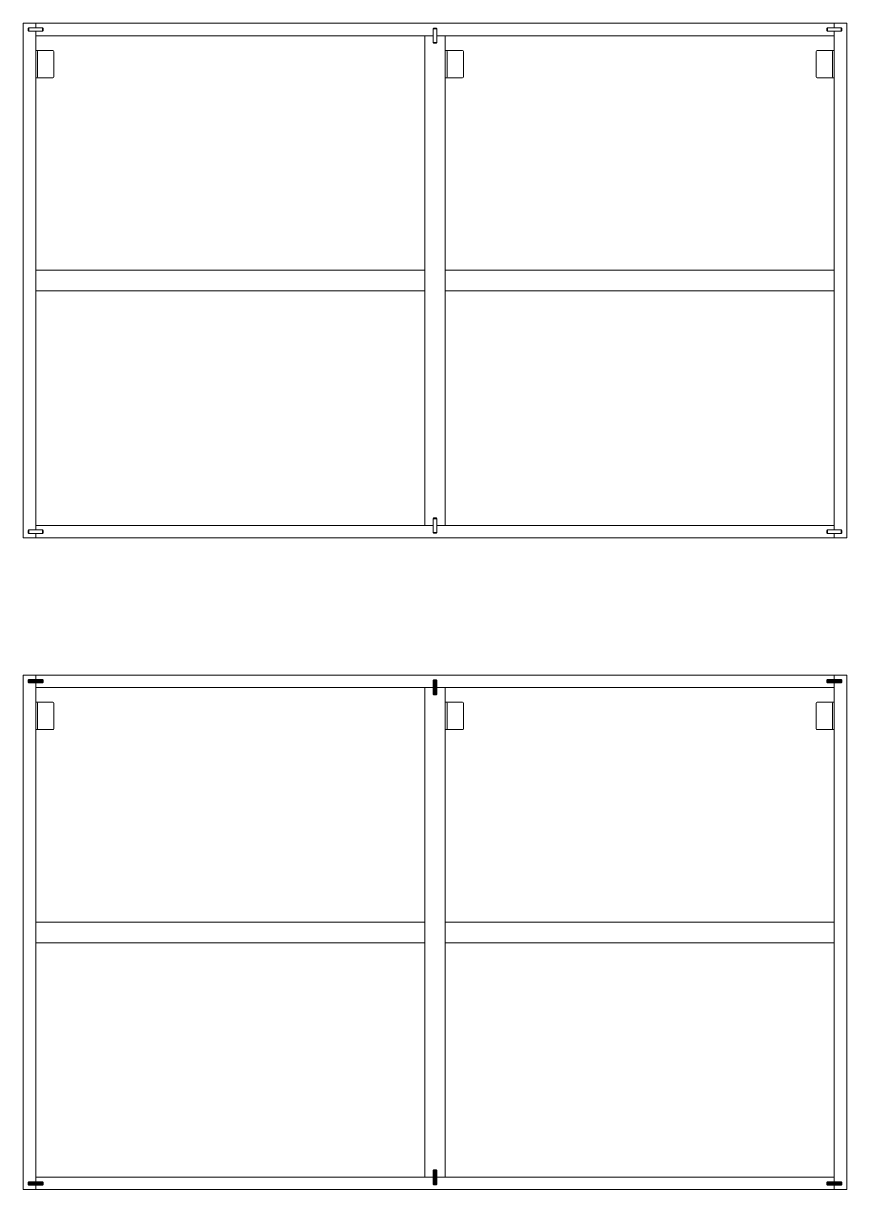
# Model space of a CAD drawing. Header units: centimetres. Extents: x -752 to 647, y -388 to 607.
# Drawn here: x -644.5 to -524.5, y -173.4 to -3.4 of the extents above; entities that cross this region are included whole.
import ezdxf

# ---------------------------------------------------------------- set-up
doc = ezdxf.new("R2010")
doc.units = ezdxf.units.CM
doc.header["$MEASUREMENT"] = 0
for name, color, linetype, lineweight in [('0_Num_Penna__6', 6, 'Continuous', 18), ('A-FURN_Num_Penna__252_Num_Penna__252_Num_Penna__3_Num_Penna__252_Num_Penna__252_Num_Penna__252_Num_Penna__252_Num_Penna__252_Num_Penna__252_Num_Penna__252_Num_Penna__252_Num_Penna__252_Num_Penna__252_Num_Penna__6_Num_Penna__6', 6, 'Continuous', 18), ('INFO_Num_Penna__2_Num_Penna__2_Num_Penna__2_Num_Penna__2_Num_Penna__5', 5, 'Continuous', 18), ('PDF16_Geometry_Num_Penna__6_Num_Penna__6_Num_Penna__6_Num_Penna__6_Num_Penna__6_Num_Penna__6_Num_Penna__6_Num_Penna__6_Num_Penna__6_Num_Penna__6_Num_Penna__6_Num_Penna__6_Num_Penna__6_Num_Penna__6', 6, 'Continuous', 18), ('PDF22_Geometry_Num_Penna__1_Num_Penna__255_Num_Penna__3_Num_Penna__3_Num_Penna__6', 6, 'Continuous', 18), ('PDF2_Geometry_Num_Penna__7_Num_Penna__7_Num_Penna__7_Num_Penna__7_Num_Penna__7_Num_Penna__7_Num_Penna__7_Num_Penna__5', 5, 'Continuous', 18), ('PDF2_Geometry_Num_Penna__7_Num_Penna__7_Num_Penna__7_Num_Penna__7_Num_Penna__7_Num_Penna__7_Num_Penna__7_Num_Penna__6', 6, 'Continuous', 18), ('PDF_Geometry_Num_Penna__7_Num_Penna__7_Num_Penna__3_Num_Penna__6_Num_Penna__6_Num_Penna__6_Num_Penna__6_Num_Penna__6_Num_Penna__6_Num_Penna__6_Num_Penna__6_Num_Penna__6_Num_Penna__6_Num_Penna__6', 6, 'Continuous', 18), ('VITE_Num_Penna__5', 5, 'Continuous', 18)]:
    doc.layers.add(name, color=color, linetype=linetype, lineweight=lineweight)

msp = doc.modelspace()

# ---------------------------------------------------------------- linework, layer by layer
at = {"layer": '0_Num_Penna__6', "color": 6, "linetype": 'Continuous', "lineweight": 18}
for p, q in [((-643.74, -4.03), (-643.84, -4.13)), ((-643.84, -4.13), (-643.84, -4.43)), ((-643.74, -4.53), (-643.84, -4.43)), ((-641.74, -4.03), (-641.64, -4.13)), ((-641.74, -4.53), (-641.64, -4.43)), ((-641.64, -4.13), (-641.64, -4.43)), ((-584.79, -4.18), (-584.69, -4.08)), ((-584.69, -4.08), (-584.39, -4.08)), ((-584.29, -4.18), (-584.39, -4.08)), ((-527.34, -4.03), (-527.44, -4.13)), ((-527.44, -4.13), (-527.44, -4.43)), ((-527.34, -4.53), (-527.44, -4.43)), ((-525.34, -4.03), (-525.24, -4.13)), ((-525.34, -4.53), (-525.24, -4.43)), ((-525.24, -4.13), (-525.24, -4.43)), ((-584.79, -6.18), (-584.69, -6.28)), ((-584.69, -6.28), (-584.39, -6.28)), ((-584.29, -6.18), (-584.39, -6.28)), ((-584.79, -75.58), (-584.69, -75.48)), ((-584.69, -75.48), (-584.39, -75.48)), ((-584.29, -75.58), (-584.39, -75.48)), ((-643.74, -77.23), (-643.84, -77.33)), ((-643.84, -77.33), (-643.84, -77.63)), ((-643.74, -77.73), (-643.84, -77.63)), ((-641.74, -77.23), (-641.64, -77.33)), ((-641.74, -77.73), (-641.64, -77.63)), ((-641.64, -77.33), (-641.64, -77.63)), ((-584.79, -77.58), (-584.69, -77.68)), ((-584.69, -77.68), (-584.39, -77.68)), ((-584.29, -77.58), (-584.39, -77.68)), ((-527.34, -77.23), (-527.44, -77.33)), ((-527.44, -77.33), (-527.44, -77.63)), ((-527.34, -77.73), (-527.44, -77.63)), ((-525.34, -77.23), (-525.24, -77.33)), ((-525.34, -77.73), (-525.24, -77.63)), ((-525.24, -77.33), (-525.24, -77.63)), ((-643.74, -99.03), (-643.84, -99.13)), ((-643.84, -99.13), (-643.84, -99.43)), ((-643.74, -99.53), (-643.84, -99.43)), ((-641.74, -99.03), (-641.64, -99.13)), ((-641.74, -99.53), (-641.64, -99.43)), ((-641.64, -99.13), (-641.64, -99.43)), ((-584.79, -99.18), (-584.69, -99.08)), ((-584.69, -99.08), (-584.39, -99.08)), ((-584.29, -99.18), (-584.39, -99.08)), ((-527.34, -99.03), (-527.44, -99.13)), ((-527.44, -99.13), (-527.44, -99.43)), ((-527.34, -99.53), (-527.44, -99.43)), ((-525.34, -99.03), (-525.24, -99.13)), ((-525.34, -99.53), (-525.24, -99.43)), ((-525.24, -99.13), (-525.24, -99.43)), ((-584.79, -101.18), (-584.69, -101.28)), ((-584.69, -101.28), (-584.39, -101.28)), ((-584.29, -101.18), (-584.39, -101.28)), ((-584.79, -170.58), (-584.69, -170.48)), ((-584.69, -170.48), (-584.39, -170.48)), ((-584.29, -170.58), (-584.39, -170.48)), ((-643.74, -172.23), (-643.84, -172.33)), ((-643.84, -172.63), (-643.84, -172.33)), ((-643.74, -172.73), (-643.84, -172.63)), ((-641.74, -172.23), (-641.64, -172.33)), ((-641.74, -172.73), (-641.64, -172.63)), ((-641.64, -172.63), (-641.64, -172.33)), ((-584.79, -172.58), (-584.69, -172.68)), ((-584.69, -172.68), (-584.39, -172.68)), ((-584.29, -172.58), (-584.39, -172.68)), ((-527.34, -172.23), (-527.44, -172.33)), ((-527.44, -172.63), (-527.44, -172.33)), ((-527.34, -172.73), (-527.44, -172.63)), ((-525.34, -172.23), (-525.24, -172.33)), ((-525.34, -172.73), (-525.24, -172.63)), ((-525.24, -172.63), (-525.24, -172.33))]:
    msp.add_line(p, q, dxfattribs=at)
at = {"layer": 'A-FURN_Num_Penna__252_Num_Penna__252_Num_Penna__3_Num_Penna__252_Num_Penna__252_Num_Penna__252_Num_Penna__252_Num_Penna__252_Num_Penna__252_Num_Penna__252_Num_Penna__252_Num_Penna__252_Num_Penna__252_Num_Penna__6_Num_Penna__6', "color": 6, "linetype": 'Continuous', "lineweight": 18}
for p, q in [((-586.04, -5.18), (-586.04, -76.58)), ((-583.04, -5.18), (-583.04, -76.58)), ((-586.04, -100.18), (-586.04, -171.58)), ((-583.04, -100.18), (-583.04, -171.58))]:
    msp.add_line(p, q, dxfattribs=at)
at = {"layer": 'INFO_Num_Penna__2_Num_Penna__2_Num_Penna__2_Num_Penna__2_Num_Penna__5', "color": 5, "linetype": 'Continuous', "lineweight": 18}
for p, q in [((-642.47, -7.33), (-642.74, -7.33)), ((-642.49, -7.47), (-642.49, -11.19)), ((-642.47, -7.33), (-640.23, -7.33)), ((-640.1, -11.19), (-640.1, -7.47)), ((-582.77, -7.33), (-583.04, -7.33)), ((-582.79, -7.47), (-582.79, -11.19)), ((-582.77, -7.33), (-580.53, -7.33)), ((-580.4, -11.19), (-580.4, -7.47)), ((-528.98, -11.19), (-528.98, -7.47)), ((-526.61, -7.33), (-528.85, -7.33)), ((-526.61, -7.33), (-526.34, -7.33)), ((-526.59, -7.47), (-526.59, -11.19)), ((-642.74, -11.33), (-642.47, -11.33)), ((-642.47, -11.33), (-640.23, -11.33)), ((-583.04, -11.33), (-582.77, -11.33)), ((-582.77, -11.33), (-580.53, -11.33)), ((-526.61, -11.33), (-528.85, -11.33)), ((-526.34, -11.33), (-526.61, -11.33)), ((-642.47, -102.33), (-642.74, -102.33)), ((-642.49, -102.47), (-642.49, -106.19)), ((-642.47, -102.33), (-640.23, -102.33)), ((-640.1, -106.19), (-640.1, -102.47)), ((-582.77, -102.33), (-583.04, -102.33)), ((-582.79, -102.47), (-582.79, -106.19)), ((-582.77, -102.33), (-580.53, -102.33)), ((-580.4, -106.19), (-580.4, -102.47)), ((-528.98, -106.19), (-528.98, -102.47)), ((-526.61, -102.33), (-528.85, -102.33)), ((-526.61, -102.33), (-526.34, -102.33)), ((-526.59, -102.47), (-526.59, -106.19)), ((-642.74, -106.33), (-642.47, -106.33)), ((-642.47, -106.33), (-640.23, -106.33)), ((-583.04, -106.33), (-582.77, -106.33)), ((-582.77, -106.33), (-580.53, -106.33)), ((-526.61, -106.33), (-528.85, -106.33)), ((-526.34, -106.33), (-526.61, -106.33))]:
    msp.add_line(p, q, dxfattribs=at)
for centre, start, end in [((-642.63, -7.47), 0.4383, 85.0259), ((-640.24, -7.47), 0.4383, 85.0259), ((-582.93, -7.47), 0.4383, 85.0259), ((-580.54, -7.47), 0.4383, 85.0259), ((-528.84, -7.47), 94.9741, 179.5617), ((-526.45, -7.47), 94.9741, 179.5617), ((-642.63, -11.19), 274.9741, 359.5617), ((-640.24, -11.19), 274.9741, 359.5617), ((-582.93, -11.19), 274.9741, 359.5617), ((-580.54, -11.19), 274.9741, 359.5617), ((-528.84, -11.19), 180.4383, 265.0259), ((-526.45, -11.19), 180.4383, 265.0259), ((-642.63, -102.47), 0.4383, 85.0259), ((-640.24, -102.47), 0.4383, 85.0259), ((-582.93, -102.47), 0.4383, 85.0259), ((-580.54, -102.47), 0.4383, 85.0259), ((-528.84, -102.47), 94.9741, 179.5617), ((-526.45, -102.47), 94.9741, 179.5617), ((-642.63, -106.19), 274.9741, 359.5617), ((-640.24, -106.19), 274.9741, 359.5617), ((-582.93, -106.19), 274.9741, 359.5617), ((-580.54, -106.19), 274.9741, 359.5617), ((-528.84, -106.19), 180.4383, 265.0259), ((-526.45, -106.19), 180.4383, 265.0259)]:
    msp.add_arc(centre, 0.142, start, end, dxfattribs=at)
at = {"layer": 'PDF16_Geometry_Num_Penna__6_Num_Penna__6_Num_Penna__6_Num_Penna__6_Num_Penna__6_Num_Penna__6_Num_Penna__6_Num_Penna__6_Num_Penna__6_Num_Penna__6_Num_Penna__6_Num_Penna__6_Num_Penna__6_Num_Penna__6', "color": 6, "linetype": 'Continuous', "lineweight": 18}
for p, q in [((-644.54, -3.38), (-644.54, -78.38)), ((-644.54, -3.38), (-524.54, -3.38)), ((-642.74, -3.38), (-642.74, -4.03)), ((-526.34, -3.38), (-526.34, -4.03)), ((-524.54, -3.38), (-524.54, -78.38)), ((-642.74, -4.53), (-642.74, -77.23)), ((-526.34, -4.53), (-526.34, -77.23)), ((-642.74, -5.18), (-584.79, -5.18)), ((-584.29, -5.18), (-526.34, -5.18)), ((-642.74, -76.58), (-584.79, -76.58)), ((-642.74, -77.73), (-642.74, -78.38)), ((-584.29, -76.58), (-526.34, -76.58)), ((-526.34, -77.73), (-526.34, -78.38)), ((-644.54, -78.38), (-524.54, -78.38)), ((-644.54, -98.38), (-644.54, -173.38)), ((-644.54, -98.38), (-524.54, -98.38)), ((-642.74, -98.38), (-642.74, -99.03)), ((-526.34, -98.38), (-526.34, -99.03)), ((-524.54, -98.38), (-524.54, -173.38)), ((-642.74, -99.53), (-642.74, -172.23)), ((-642.74, -100.18), (-584.79, -100.18)), ((-584.29, -100.18), (-526.34, -100.18)), ((-526.34, -99.53), (-526.34, -172.23)), ((-642.74, -171.58), (-584.79, -171.58)), ((-584.29, -171.58), (-526.34, -171.58)), ((-644.54, -173.38), (-524.54, -173.38)), ((-642.74, -172.73), (-642.74, -173.38)), ((-526.34, -172.73), (-526.34, -173.38))]:
    msp.add_line(p, q, dxfattribs=at)
at = {"layer": 'PDF22_Geometry_Num_Penna__1_Num_Penna__255_Num_Penna__3_Num_Penna__3_Num_Penna__6', "color": 6, "linetype": 'Continuous', "lineweight": 18}
for p, q in [((-586.04, -39.38), (-642.74, -39.38)), ((-526.34, -39.38), (-583.04, -39.38)), ((-586.04, -42.38), (-642.74, -42.38)), ((-526.34, -42.38), (-583.04, -42.38)), ((-586.04, -134.38), (-642.74, -134.38)), ((-526.34, -134.38), (-583.04, -134.38)), ((-586.04, -137.38), (-642.74, -137.38)), ((-526.34, -137.38), (-583.04, -137.38))]:
    msp.add_line(p, q, dxfattribs=at)
at = {"layer": 'PDF2_Geometry_Num_Penna__7_Num_Penna__7_Num_Penna__7_Num_Penna__7_Num_Penna__7_Num_Penna__7_Num_Penna__7_Num_Penna__5', "color": 5, "linetype": 'Continuous', "lineweight": 18, "flags": 128}
for points in [[(-643.74, -99.11), (-641.74, -99.11)], [(-643.74, -99.19), (-641.74, -99.19)], [(-643.74, -99.28), (-641.74, -99.28)], [(-643.74, -99.37), (-641.74, -99.37)], [(-643.74, -99.46), (-641.74, -99.46)], [(-584.72, -99.18), (-584.72, -101.18)], [(-584.63, -99.18), (-584.63, -101.18)], [(-584.54, -99.18), (-584.54, -101.18)], [(-584.45, -99.18), (-584.45, -101.18)], [(-584.36, -99.18), (-584.36, -101.18)], [(-525.34, -99.11), (-527.34, -99.11)], [(-525.34, -99.19), (-527.34, -99.19)], [(-525.34, -99.28), (-527.34, -99.28)], [(-525.34, -99.37), (-527.34, -99.37)], [(-525.34, -99.46), (-527.34, -99.46)], [(-584.72, -170.58), (-584.72, -172.58)], [(-584.63, -170.58), (-584.63, -172.58)], [(-584.54, -170.58), (-584.54, -172.58)], [(-584.45, -170.58), (-584.45, -172.58)], [(-584.36, -170.58), (-584.36, -172.58)], [(-643.74, -172.3), (-641.74, -172.3)], [(-643.74, -172.39), (-641.74, -172.39)], [(-643.74, -172.48), (-641.74, -172.48)], [(-643.74, -172.57), (-641.74, -172.57)], [(-643.74, -172.66), (-641.74, -172.66)], [(-525.34, -172.3), (-527.34, -172.3)], [(-525.34, -172.39), (-527.34, -172.39)], [(-525.34, -172.48), (-527.34, -172.48)], [(-525.34, -172.57), (-527.34, -172.57)], [(-525.34, -172.66), (-527.34, -172.66)]]:
    msp.add_lwpolyline(points, dxfattribs=at)
at = {"layer": 'PDF2_Geometry_Num_Penna__7_Num_Penna__7_Num_Penna__7_Num_Penna__7_Num_Penna__7_Num_Penna__7_Num_Penna__7_Num_Penna__6', "color": 6, "linetype": 'Continuous', "lineweight": 18, "flags": 128}
for points in [[(-641.74, -4.03), (-643.74, -4.03)], [(-643.74, -4.53), (-641.74, -4.53)], [(-584.79, -4.18), (-584.79, -6.18)], [(-584.29, -6.18), (-584.29, -4.18)], [(-525.34, -4.03), (-527.34, -4.03)], [(-527.34, -4.53), (-525.34, -4.53)], [(-584.79, -75.58), (-584.79, -77.58)], [(-584.29, -77.58), (-584.29, -75.58)], [(-641.74, -77.23), (-643.74, -77.23)], [(-643.74, -77.73), (-641.74, -77.73)], [(-525.34, -77.23), (-527.34, -77.23)], [(-527.34, -77.73), (-525.34, -77.73)], [(-643.74, -99.03), (-641.74, -99.03)], [(-641.74, -99.53), (-643.74, -99.53)], [(-584.79, -99.18), (-584.79, -101.18)], [(-584.29, -101.18), (-584.29, -99.18)], [(-525.34, -99.03), (-527.34, -99.03)], [(-527.34, -99.53), (-525.34, -99.53)], [(-584.79, -170.58), (-584.79, -172.58)], [(-584.29, -172.58), (-584.29, -170.58)], [(-641.74, -172.23), (-643.74, -172.23)], [(-643.74, -172.73), (-641.74, -172.73)], [(-527.34, -172.23), (-525.34, -172.23)], [(-525.34, -172.73), (-527.34, -172.73)]]:
    msp.add_lwpolyline(points, dxfattribs=at)
at = {"layer": 'PDF_Geometry_Num_Penna__7_Num_Penna__7_Num_Penna__3_Num_Penna__6_Num_Penna__6_Num_Penna__6_Num_Penna__6_Num_Penna__6_Num_Penna__6_Num_Penna__6_Num_Penna__6_Num_Penna__6_Num_Penna__6_Num_Penna__6', "color": 6, "linetype": 'Continuous', "lineweight": 18}
for p, q in [((-526.34, -3.38), (-526.34, -3.83)), ((-526.34, -98.38), (-526.34, -98.83))]:
    msp.add_line(p, q, dxfattribs=at)
at = {"layer": 'VITE_Num_Penna__5', "color": 5, "linetype": 'Continuous', "lineweight": 18, "flags": 128}
for points in [[(-643.74, -4.53), (-643.74, -4.03)], [(-641.74, -4.53), (-641.74, -4.03)], [(-584.29, -4.18), (-584.79, -4.18)], [(-527.34, -4.53), (-527.34, -4.03)], [(-525.34, -4.53), (-525.34, -4.03)], [(-584.29, -6.18), (-584.79, -6.18)], [(-584.29, -75.58), (-584.79, -75.58)], [(-643.74, -77.73), (-643.74, -77.23)], [(-641.74, -77.73), (-641.74, -77.23)], [(-584.29, -77.58), (-584.79, -77.58)], [(-527.34, -77.73), (-527.34, -77.23)], [(-525.34, -77.73), (-525.34, -77.23)], [(-643.74, -99.53), (-643.74, -99.03)], [(-641.74, -99.53), (-641.74, -99.03)], [(-584.29, -99.18), (-584.79, -99.18)], [(-527.34, -99.53), (-527.34, -99.03)], [(-525.34, -99.53), (-525.34, -99.03)], [(-584.29, -101.18), (-584.79, -101.18)], [(-584.29, -170.58), (-584.79, -170.58)], [(-643.74, -172.23), (-643.74, -172.73)], [(-641.74, -172.23), (-641.74, -172.73)], [(-584.29, -172.58), (-584.79, -172.58)], [(-527.34, -172.23), (-527.34, -172.73)], [(-525.34, -172.23), (-525.34, -172.73)]]:
    msp.add_lwpolyline(points, dxfattribs=at)

doc.saveas('drawing.dxf')
